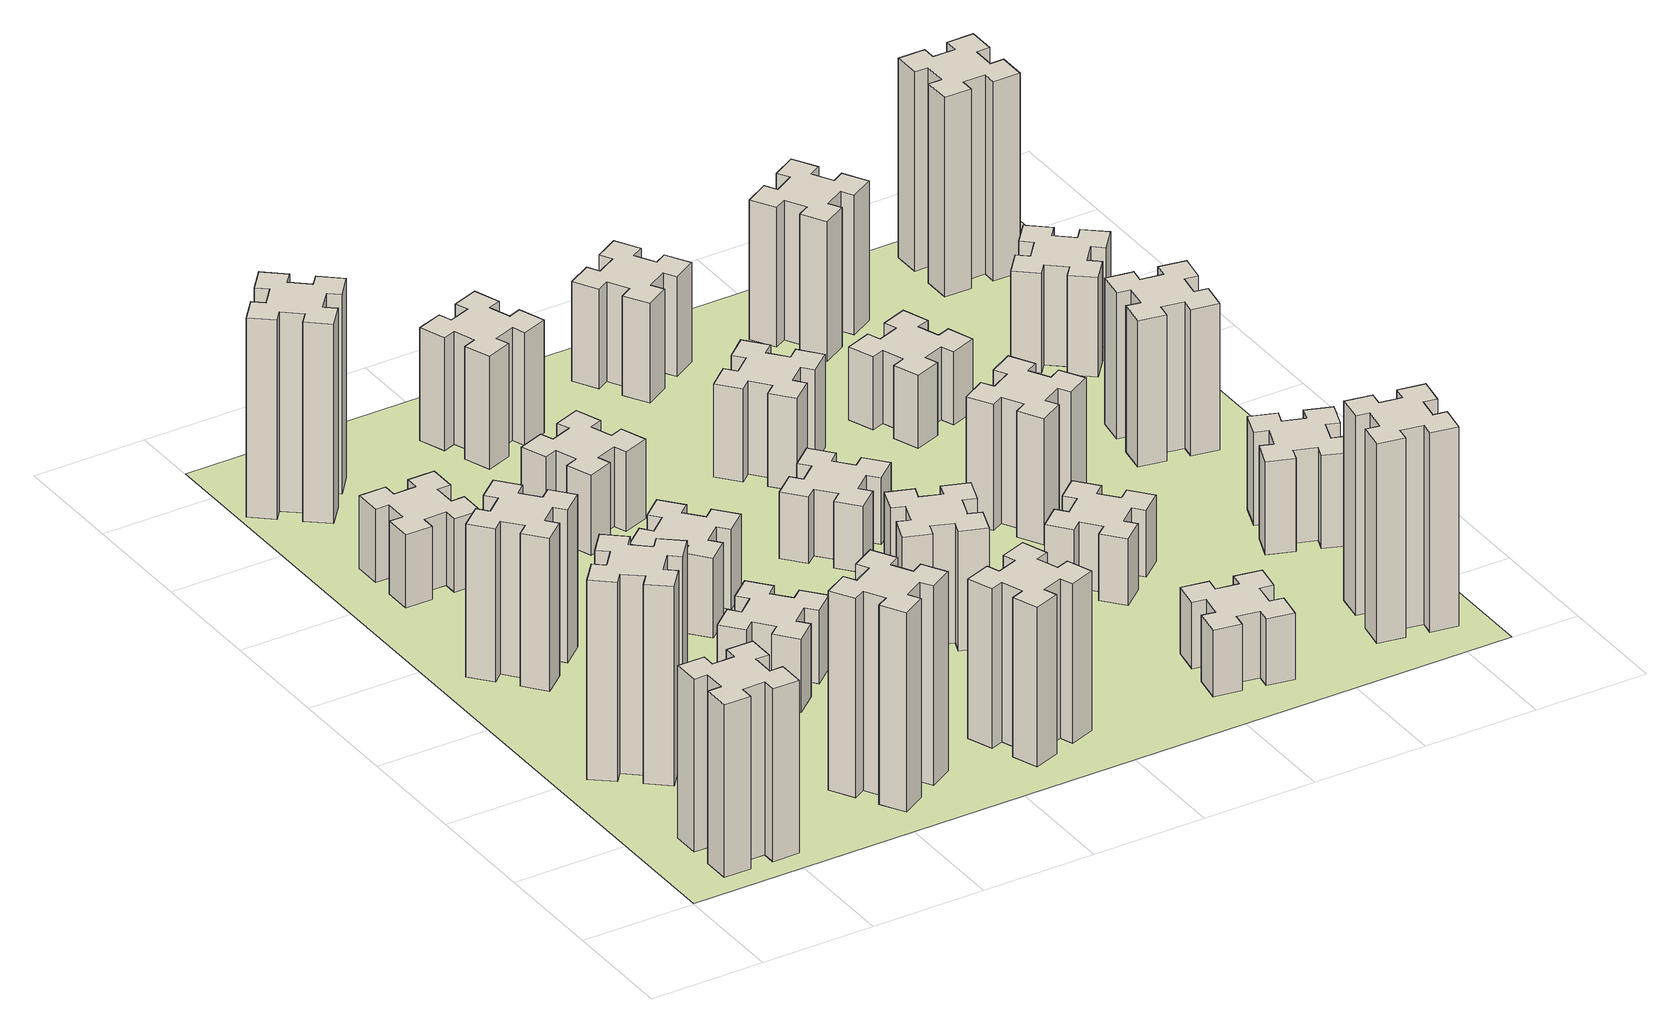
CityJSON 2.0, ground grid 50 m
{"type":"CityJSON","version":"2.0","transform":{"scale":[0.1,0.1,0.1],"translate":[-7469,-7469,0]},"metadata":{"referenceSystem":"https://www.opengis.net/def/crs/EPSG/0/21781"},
"CityObjects":{
"building1":{"type":"Building","attributes":{"class":"1000","function":"1000","usage":"1000","yearOfConstruction":2016,"roofType":"1000","measuredHeight":78,"storeysAboveGround":30,"storeysBelowGround":0},"geometry":[{"type":"Solid","lod":"1","boundaries":[[[[0,1,2,3,4,5,6,7,8,9,10,11,12,13,14,15,16,17,18,19]],[[17,16,20,21]],[[16,15,22,20]],[[15,14,23,22]],[[14,13,24,23]],[[13,12,25,24]],[[12,11,26,25]],[[11,10,27,26]],[[10,9,28,27]],[[9,8,29,28]],[[8,7,30,29]],[[7,6,31,30]],[[6,5,32,31]],[[5,4,33,32]],[[4,3,34,33]],[[3,2,35,34]],[[2,1,36,35]],[[1,0,37,36]],[[0,19,38,37]],[[19,18,39,38]],[[18,17,21,39]],[[24,25,26,27,28,29,30,31,32,33,34,35,36,37,38,39,21,20,22,23]]]]}]},
"building2":{"type":"Building","attributes":{"class":"1000","function":"1000","usage":"1000","yearOfConstruction":2016,"roofType":"1000","measuredHeight":90,"storeysAboveGround":30,"storeysBelowGround":0},"geometry":[{"type":"Solid","lod":"1","boundaries":[[[[40,41,42,43,44,45,46,47,48,49,50,51,52,53,54,55,56,57,58,59]],[[57,56,60,61]],[[56,55,62,60]],[[55,54,63,62]],[[54,53,64,63]],[[53,52,65,64]],[[52,51,66,65]],[[51,50,67,66]],[[50,49,68,67]],[[49,48,69,68]],[[48,47,70,69]],[[47,46,71,70]],[[46,45,72,71]],[[45,44,73,72]],[[44,43,74,73]],[[43,42,75,74]],[[42,41,76,75]],[[41,40,77,76]],[[40,59,78,77]],[[59,58,79,78]],[[58,57,61,79]],[[64,65,66,67,68,69,70,71,72,73,74,75,76,77,78,79,61,60,62,63]]]]}]},
"building3":{"type":"Building","attributes":{"class":"1000","function":"1000","usage":"1000","yearOfConstruction":2016,"roofType":"1000","measuredHeight":69,"storeysAboveGround":30,"storeysBelowGround":0},"geometry":[{"type":"Solid","lod":"1","boundaries":[[[[80,81,82,83,84,85,86,87,88,89,90,91,92,93,94,95,96,97,98,99]],[[97,96,100,101]],[[96,95,102,100]],[[95,94,103,102]],[[94,93,104,103]],[[93,92,105,104]],[[92,91,106,105]],[[91,90,107,106]],[[90,89,108,107]],[[89,88,109,108]],[[88,87,110,109]],[[87,86,111,110]],[[86,85,112,111]],[[85,84,113,112]],[[84,83,114,113]],[[83,82,115,114]],[[82,81,116,115]],[[81,80,117,116]],[[80,99,118,117]],[[99,98,119,118]],[[98,97,101,119]],[[104,105,106,107,108,109,110,111,112,113,114,115,116,117,118,119,101,100,102,103]]]]}]},
"building4":{"type":"Building","attributes":{"class":"1000","function":"1000","usage":"1000","yearOfConstruction":2016,"roofType":"1000","measuredHeight":33,"storeysAboveGround":30,"storeysBelowGround":0},"geometry":[{"type":"Solid","lod":"1","boundaries":[[[[120,121,122,123,124,125,126,127,128,129,130,131,132,133,134,135,136,137,138,139]],[[137,136,140,141]],[[136,135,142,140]],[[135,134,143,142]],[[134,133,144,143]],[[133,132,145,144]],[[132,131,146,145]],[[131,130,147,146]],[[130,129,148,147]],[[129,128,149,148]],[[128,127,150,149]],[[127,126,151,150]],[[126,125,152,151]],[[125,124,153,152]],[[124,123,154,153]],[[123,122,155,154]],[[122,121,156,155]],[[121,120,157,156]],[[120,139,158,157]],[[139,138,159,158]],[[138,137,141,159]],[[144,145,146,147,148,149,150,151,152,153,154,155,156,157,158,159,141,140,142,143]]]]}]},
"building5":{"type":"Building","attributes":{"class":"1000","function":"1000","usage":"1000","yearOfConstruction":2016,"roofType":"1000","measuredHeight":90,"storeysAboveGround":30,"storeysBelowGround":0},"geometry":[{"type":"Solid","lod":"1","boundaries":[[[[160,161,162,163,164,165,166,167,168,169,170,171,172,173,174,175,176,177,178,179]],[[177,176,180,181]],[[176,175,182,180]],[[175,174,183,182]],[[174,173,184,183]],[[173,172,185,184]],[[172,171,186,185]],[[171,170,187,186]],[[170,169,188,187]],[[169,168,189,188]],[[168,167,190,189]],[[167,166,191,190]],[[166,165,192,191]],[[165,164,193,192]],[[164,163,194,193]],[[163,162,195,194]],[[162,161,196,195]],[[161,160,197,196]],[[160,179,198,197]],[[179,178,199,198]],[[178,177,181,199]],[[184,185,186,187,188,189,190,191,192,193,194,195,196,197,198,199,181,180,182,183]]]]}]},
"building6":{"type":"Building","attributes":{"class":"1000","function":"1000","usage":"1000","yearOfConstruction":2016,"roofType":"1000","measuredHeight":90,"storeysAboveGround":30,"storeysBelowGround":0},"geometry":[{"type":"Solid","lod":"1","boundaries":[[[[200,201,202,203,204,205,206,207,208,209,210,211,212,213,214,215,216,217,218,219]],[[217,216,220,221]],[[216,215,222,220]],[[215,214,223,222]],[[214,213,224,223]],[[213,212,225,224]],[[212,211,226,225]],[[211,210,227,226]],[[210,209,228,227]],[[209,208,229,228]],[[208,207,230,229]],[[207,206,231,230]],[[206,205,232,231]],[[205,204,233,232]],[[204,203,234,233]],[[203,202,235,234]],[[202,201,236,235]],[[201,200,237,236]],[[200,219,238,237]],[[219,218,239,238]],[[218,217,221,239]],[[224,225,226,227,228,229,230,231,232,233,234,235,236,237,238,239,221,220,222,223]]]]}]},
"building7":{"type":"Building","attributes":{"class":"1000","function":"1000","usage":"1000","yearOfConstruction":2016,"roofType":"1000","measuredHeight":33,"storeysAboveGround":30,"storeysBelowGround":0},"geometry":[{"type":"Solid","lod":"1","boundaries":[[[[240,241,242,243,244,245,246,247,248,249,250,251,252,253,254,255,256,257,258,259]],[[257,256,260,261]],[[256,255,262,260]],[[255,254,263,262]],[[254,253,264,263]],[[253,252,265,264]],[[252,251,266,265]],[[251,250,267,266]],[[250,249,268,267]],[[249,248,269,268]],[[248,247,270,269]],[[247,246,271,270]],[[246,245,272,271]],[[245,244,273,272]],[[244,243,274,273]],[[243,242,275,274]],[[242,241,276,275]],[[241,240,277,276]],[[240,259,278,277]],[[259,258,279,278]],[[258,257,261,279]],[[264,265,266,267,268,269,270,271,272,273,274,275,276,277,278,279,261,260,262,263]]]]}]},
"building8":{"type":"Building","attributes":{"class":"1000","function":"1000","usage":"1000","yearOfConstruction":2016,"roofType":"1000","measuredHeight":36,"storeysAboveGround":30,"storeysBelowGround":0},"geometry":[{"type":"Solid","lod":"1","boundaries":[[[[280,281,282,283,284,285,286,287,288,289,290,291,292,293,294,295,296,297,298,299]],[[297,296,300,301]],[[296,295,302,300]],[[295,294,303,302]],[[294,293,304,303]],[[293,292,305,304]],[[292,291,306,305]],[[291,290,307,306]],[[290,289,308,307]],[[289,288,309,308]],[[288,287,310,309]],[[287,286,311,310]],[[286,285,312,311]],[[285,284,313,312]],[[284,283,314,313]],[[283,282,315,314]],[[282,281,316,315]],[[281,280,317,316]],[[280,299,318,317]],[[299,298,319,318]],[[298,297,301,319]],[[304,305,306,307,308,309,310,311,312,313,314,315,316,317,318,319,301,300,302,303]]]]}]},
"building9":{"type":"Building","attributes":{"class":"1000","function":"1000","usage":"1000","yearOfConstruction":2016,"roofType":"1000","measuredHeight":72,"storeysAboveGround":30,"storeysBelowGround":0},"geometry":[{"type":"Solid","lod":"1","boundaries":[[[[320,321,322,323,324,325,326,327,328,329,330,331,332,333,334,335,336,337,338,339]],[[337,336,340,341]],[[336,335,342,340]],[[335,334,343,342]],[[334,333,344,343]],[[333,332,345,344]],[[332,331,346,345]],[[331,330,347,346]],[[330,329,348,347]],[[329,328,349,348]],[[328,327,350,349]],[[327,326,351,350]],[[326,325,352,351]],[[325,324,353,352]],[[324,323,354,353]],[[323,322,355,354]],[[322,321,356,355]],[[321,320,357,356]],[[320,339,358,357]],[[339,338,359,358]],[[338,337,341,359]],[[344,345,346,347,348,349,350,351,352,353,354,355,356,357,358,359,341,340,342,343]]]]}]},
"building10":{"type":"Building","attributes":{"class":"1000","function":"1000","usage":"1000","yearOfConstruction":2016,"roofType":"1000","measuredHeight":36,"storeysAboveGround":30,"storeysBelowGround":0},"geometry":[{"type":"Solid","lod":"1","boundaries":[[[[360,361,362,363,364,365,366,367,368,369,370,371,372,373,374,375,376,377,378,379]],[[377,376,380,381]],[[376,375,382,380]],[[375,374,383,382]],[[374,373,384,383]],[[373,372,385,384]],[[372,371,386,385]],[[371,370,387,386]],[[370,369,388,387]],[[369,368,389,388]],[[368,367,390,389]],[[367,366,391,390]],[[366,365,392,391]],[[365,364,393,392]],[[364,363,394,393]],[[363,362,395,394]],[[362,361,396,395]],[[361,360,397,396]],[[360,379,398,397]],[[379,378,399,398]],[[378,377,381,399]],[[384,385,386,387,388,389,390,391,392,393,394,395,396,397,398,399,381,380,382,383]]]]}]},
"building11":{"type":"Building","attributes":{"class":"1000","function":"1000","usage":"1000","yearOfConstruction":2016,"roofType":"1000","measuredHeight":51,"storeysAboveGround":30,"storeysBelowGround":0},"geometry":[{"type":"Solid","lod":"1","boundaries":[[[[400,401,402,403,404,405,406,407,408,409,410,411,412,413,414,415,416,417,418,419]],[[417,416,420,421]],[[416,415,422,420]],[[415,414,423,422]],[[414,413,424,423]],[[413,412,425,424]],[[412,411,426,425]],[[411,410,427,426]],[[410,409,428,427]],[[409,408,429,428]],[[408,407,430,429]],[[407,406,431,430]],[[406,405,432,431]],[[405,404,433,432]],[[404,403,434,433]],[[403,402,435,434]],[[402,401,436,435]],[[401,400,437,436]],[[400,419,438,437]],[[419,418,439,438]],[[418,417,421,439]],[[424,425,426,427,428,429,430,431,432,433,434,435,436,437,438,439,421,420,422,423]]]]}]},
"building12":{"type":"Building","attributes":{"class":"1000","function":"1000","usage":"1000","yearOfConstruction":2016,"roofType":"1000","measuredHeight":54,"storeysAboveGround":30,"storeysBelowGround":0},"geometry":[{"type":"Solid","lod":"1","boundaries":[[[[440,441,442,443,444,445,446,447,448,449,450,451,452,453,454,455,456,457,458,459]],[[457,456,460,461]],[[456,455,462,460]],[[455,454,463,462]],[[454,453,464,463]],[[453,452,465,464]],[[452,451,466,465]],[[451,450,467,466]],[[450,449,468,467]],[[449,448,469,468]],[[448,447,470,469]],[[447,446,471,470]],[[446,445,472,471]],[[445,444,473,472]],[[444,443,474,473]],[[443,442,475,474]],[[442,441,476,475]],[[441,440,477,476]],[[440,459,478,477]],[[459,458,479,478]],[[458,457,461,479]],[[464,465,466,467,468,469,470,471,472,473,474,475,476,477,478,479,461,460,462,463]]]]}]},
"building13":{"type":"Building","attributes":{"class":"1000","function":"1000","usage":"1000","yearOfConstruction":2016,"roofType":"1000","measuredHeight":30,"storeysAboveGround":30,"storeysBelowGround":0},"geometry":[{"type":"Solid","lod":"1","boundaries":[[[[480,481,482,483,484,485,486,487,488,489,490,491,492,493,494,495,496,497,498,499]],[[497,496,500,501]],[[496,495,502,500]],[[495,494,503,502]],[[494,493,504,503]],[[493,492,505,504]],[[492,491,506,505]],[[491,490,507,506]],[[490,489,508,507]],[[489,488,509,508]],[[488,487,510,509]],[[487,486,511,510]],[[486,485,512,511]],[[485,484,513,512]],[[484,483,514,513]],[[483,482,515,514]],[[482,481,516,515]],[[481,480,517,516]],[[480,499,518,517]],[[499,498,519,518]],[[498,497,501,519]],[[504,505,506,507,508,509,510,511,512,513,514,515,516,517,518,519,501,500,502,503]]]]}]},
"building14":{"type":"Building","attributes":{"class":"1000","function":"1000","usage":"1000","yearOfConstruction":2016,"roofType":"1000","measuredHeight":42,"storeysAboveGround":30,"storeysBelowGround":0},"geometry":[{"type":"Solid","lod":"1","boundaries":[[[[520,521,522,523,524,525,526,527,528,529,530,531,532,533,534,535,536,537,538,539]],[[537,536,540,541]],[[536,535,542,540]],[[535,534,543,542]],[[534,533,544,543]],[[533,532,545,544]],[[532,531,546,545]],[[531,530,547,546]],[[530,529,548,547]],[[529,528,549,548]],[[528,527,550,549]],[[527,526,551,550]],[[526,525,552,551]],[[525,524,553,552]],[[524,523,554,553]],[[523,522,555,554]],[[522,521,556,555]],[[521,520,557,556]],[[520,539,558,557]],[[539,538,559,558]],[[538,537,541,559]],[[544,545,546,547,548,549,550,551,552,553,554,555,556,557,558,559,541,540,542,543]]]]}]},
"building15":{"type":"Building","attributes":{"class":"1000","function":"1000","usage":"1000","yearOfConstruction":2016,"roofType":"1000","measuredHeight":30,"storeysAboveGround":30,"storeysBelowGround":0},"geometry":[{"type":"Solid","lod":"1","boundaries":[[[[560,561,562,563,564,565,566,567,568,569,570,571,572,573,574,575,576,577,578,579]],[[577,576,580,581]],[[576,575,582,580]],[[575,574,583,582]],[[574,573,584,583]],[[573,572,585,584]],[[572,571,586,585]],[[571,570,587,586]],[[570,569,588,587]],[[569,568,589,588]],[[568,567,590,589]],[[567,566,591,590]],[[566,565,592,591]],[[565,564,593,592]],[[564,563,594,593]],[[563,562,595,594]],[[562,561,596,595]],[[561,560,597,596]],[[560,579,598,597]],[[579,578,599,598]],[[578,577,581,599]],[[584,585,586,587,588,589,590,591,592,593,594,595,596,597,598,599,581,580,582,583]]]]}]},
"building16":{"type":"Building","attributes":{"class":"1000","function":"1000","usage":"1000","yearOfConstruction":2016,"roofType":"1000","measuredHeight":45,"storeysAboveGround":30,"storeysBelowGround":0},"geometry":[{"type":"Solid","lod":"1","boundaries":[[[[600,601,602,603,604,605,606,607,608,609,610,611,612,613,614,615,616,617,618,619]],[[617,616,620,621]],[[616,615,622,620]],[[615,614,623,622]],[[614,613,624,623]],[[613,612,625,624]],[[612,611,626,625]],[[611,610,627,626]],[[610,609,628,627]],[[609,608,629,628]],[[608,607,630,629]],[[607,606,631,630]],[[606,605,632,631]],[[605,604,633,632]],[[604,603,634,633]],[[603,602,635,634]],[[602,601,636,635]],[[601,600,637,636]],[[600,619,638,637]],[[619,618,639,638]],[[618,617,621,639]],[[624,625,626,627,628,629,630,631,632,633,634,635,636,637,638,639,621,620,622,623]]]]}]},
"building17":{"type":"Building","attributes":{"class":"1000","function":"1000","usage":"1000","yearOfConstruction":2016,"roofType":"1000","measuredHeight":30,"storeysAboveGround":30,"storeysBelowGround":0},"geometry":[{"type":"Solid","lod":"1","boundaries":[[[[640,641,642,643,644,645,646,647,648,649,650,651,652,653,654,655,656,657,658,659]],[[657,656,660,661]],[[656,655,662,660]],[[655,654,663,662]],[[654,653,664,663]],[[653,652,665,664]],[[652,651,666,665]],[[651,650,667,666]],[[650,649,668,667]],[[649,648,669,668]],[[648,647,670,669]],[[647,646,671,670]],[[646,645,672,671]],[[645,644,673,672]],[[644,643,674,673]],[[643,642,675,674]],[[642,641,676,675]],[[641,640,677,676]],[[640,659,678,677]],[[659,658,679,678]],[[658,657,661,679]],[[664,665,666,667,668,669,670,671,672,673,674,675,676,677,678,679,661,660,662,663]]]]}]},
"building18":{"type":"Building","attributes":{"class":"1000","function":"1000","usage":"1000","yearOfConstruction":2016,"roofType":"1000","measuredHeight":57,"storeysAboveGround":30,"storeysBelowGround":0},"geometry":[{"type":"Solid","lod":"1","boundaries":[[[[680,681,682,683,684,685,686,687,688,689,690,691,692,693,694,695,696,697,698,699]],[[697,696,700,701]],[[696,695,702,700]],[[695,694,703,702]],[[694,693,704,703]],[[693,692,705,704]],[[692,691,706,705]],[[691,690,707,706]],[[690,689,708,707]],[[689,688,709,708]],[[688,687,710,709]],[[687,686,711,710]],[[686,685,712,711]],[[685,684,713,712]],[[684,683,714,713]],[[683,682,715,714]],[[682,681,716,715]],[[681,680,717,716]],[[680,699,718,717]],[[699,698,719,718]],[[698,697,701,719]],[[704,705,706,707,708,709,710,711,712,713,714,715,716,717,718,719,701,700,702,703]]]]}]},
"building19":{"type":"Building","attributes":{"class":"1000","function":"1000","usage":"1000","yearOfConstruction":2016,"roofType":"1000","measuredHeight":33,"storeysAboveGround":30,"storeysBelowGround":0},"geometry":[{"type":"Solid","lod":"1","boundaries":[[[[720,721,722,723,724,725,726,727,728,729,730,731,732,733,734,735,736,737,738,739]],[[737,736,740,741]],[[736,735,742,740]],[[735,734,743,742]],[[734,733,744,743]],[[733,732,745,744]],[[732,731,746,745]],[[731,730,747,746]],[[730,729,748,747]],[[729,728,749,748]],[[728,727,750,749]],[[727,726,751,750]],[[726,725,752,751]],[[725,724,753,752]],[[724,723,754,753]],[[723,722,755,754]],[[722,721,756,755]],[[721,720,757,756]],[[720,739,758,757]],[[739,738,759,758]],[[738,737,741,759]],[[744,745,746,747,748,749,750,751,752,753,754,755,756,757,758,759,741,740,742,743]]]]}]},
"building20":{"type":"Building","attributes":{"class":"1000","function":"1000","usage":"1000","yearOfConstruction":2016,"roofType":"1000","measuredHeight":90,"storeysAboveGround":30,"storeysBelowGround":0},"geometry":[{"type":"Solid","lod":"1","boundaries":[[[[760,761,762,763,764,765,766,767,768,769,770,771,772,773,774,775,776,777,778,779]],[[777,776,780,781]],[[776,775,782,780]],[[775,774,783,782]],[[774,773,784,783]],[[773,772,785,784]],[[772,771,786,785]],[[771,770,787,786]],[[770,769,788,787]],[[769,768,789,788]],[[768,767,790,789]],[[767,766,791,790]],[[766,765,792,791]],[[765,764,793,792]],[[764,763,794,793]],[[763,762,795,794]],[[762,761,796,795]],[[761,760,797,796]],[[760,779,798,797]],[[779,778,799,798]],[[778,777,781,799]],[[784,785,786,787,788,789,790,791,792,793,794,795,796,797,798,799,781,780,782,783]]]]}]},
"building21":{"type":"Building","attributes":{"class":"1000","function":"1000","usage":"1000","yearOfConstruction":2016,"roofType":"1000","measuredHeight":63,"storeysAboveGround":30,"storeysBelowGround":0},"geometry":[{"type":"Solid","lod":"1","boundaries":[[[[800,801,802,803,804,805,806,807,808,809,810,811,812,813,814,815,816,817,818,819]],[[817,816,820,821]],[[816,815,822,820]],[[815,814,823,822]],[[814,813,824,823]],[[813,812,825,824]],[[812,811,826,825]],[[811,810,827,826]],[[810,809,828,827]],[[809,808,829,828]],[[808,807,830,829]],[[807,806,831,830]],[[806,805,832,831]],[[805,804,833,832]],[[804,803,834,833]],[[803,802,835,834]],[[802,801,836,835]],[[801,800,837,836]],[[800,819,838,837]],[[819,818,839,838]],[[818,817,821,839]],[[824,825,826,827,828,829,830,831,832,833,834,835,836,837,838,839,821,820,822,823]]]]}]},
"building22":{"type":"Building","attributes":{"class":"1000","function":"1000","usage":"1000","yearOfConstruction":2016,"roofType":"1000","measuredHeight":42,"storeysAboveGround":30,"storeysBelowGround":0},"geometry":[{"type":"Solid","lod":"1","boundaries":[[[[840,841,842,843,844,845,846,847,848,849,850,851,852,853,854,855,856,857,858,859]],[[857,856,860,861]],[[856,855,862,860]],[[855,854,863,862]],[[854,853,864,863]],[[853,852,865,864]],[[852,851,866,865]],[[851,850,867,866]],[[850,849,868,867]],[[849,848,869,868]],[[848,847,870,869]],[[847,846,871,870]],[[846,845,872,871]],[[845,844,873,872]],[[844,843,874,873]],[[843,842,875,874]],[[842,841,876,875]],[[841,840,877,876]],[[840,859,878,877]],[[859,858,879,878]],[[858,857,861,879]],[[864,865,866,867,868,869,870,871,872,873,874,875,876,877,878,879,861,860,862,863]]]]}]},
"building23":{"type":"Building","attributes":{"class":"1000","function":"1000","usage":"1000","yearOfConstruction":2016,"roofType":"1000","measuredHeight":66,"storeysAboveGround":30,"storeysBelowGround":0},"geometry":[{"type":"Solid","lod":"1","boundaries":[[[[880,881,882,883,884,885,886,887,888,889,890,891,892,893,894,895,896,897,898,899]],[[897,896,900,901]],[[896,895,902,900]],[[895,894,903,902]],[[894,893,904,903]],[[893,892,905,904]],[[892,891,906,905]],[[891,890,907,906]],[[890,889,908,907]],[[889,888,909,908]],[[888,887,910,909]],[[887,886,911,910]],[[886,885,912,911]],[[885,884,913,912]],[[884,883,914,913]],[[883,882,915,914]],[[882,881,916,915]],[[881,880,917,916]],[[880,899,918,917]],[[899,898,919,918]],[[898,897,901,919]],[[904,905,906,907,908,909,910,911,912,913,914,915,916,917,918,919,901,900,902,903]]]]}]},
"building24":{"type":"Building","attributes":{"class":"1000","function":"1000","usage":"1000","yearOfConstruction":2016,"roofType":"1000","measuredHeight":45,"storeysAboveGround":30,"storeysBelowGround":0},"geometry":[{"type":"Solid","lod":"1","boundaries":[[[[920,921,922,923,924,925,926,927,928,929,930,931,932,933,934,935,936,937,938,939]],[[937,936,940,941]],[[936,935,942,940]],[[935,934,943,942]],[[934,933,944,943]],[[933,932,945,944]],[[932,931,946,945]],[[931,930,947,946]],[[930,929,948,947]],[[929,928,949,948]],[[928,927,950,949]],[[927,926,951,950]],[[926,925,952,951]],[[925,924,953,952]],[[924,923,954,953]],[[923,922,955,954]],[[922,921,956,955]],[[921,920,957,956]],[[920,939,958,957]],[[939,938,959,958]],[[938,937,941,959]],[[944,945,946,947,948,949,950,951,952,953,954,955,956,957,958,959,941,940,942,943]]]]}]},
"building25":{"type":"Building","attributes":{"class":"1000","function":"1000","usage":"1000","yearOfConstruction":2016,"roofType":"1000","measuredHeight":90,"storeysAboveGround":30,"storeysBelowGround":0},"geometry":[{"type":"Solid","lod":"1","boundaries":[[[[960,961,962,963,964,965,966,967,968,969,970,971,972,973,974,975,976,977,978,979]],[[977,976,980,981]],[[976,975,982,980]],[[975,974,983,982]],[[974,973,984,983]],[[973,972,985,984]],[[972,971,986,985]],[[971,970,987,986]],[[970,969,988,987]],[[969,968,989,988]],[[968,967,990,989]],[[967,966,991,990]],[[966,965,992,991]],[[965,964,993,992]],[[964,963,994,993]],[[963,962,995,994]],[[962,961,996,995]],[[961,960,997,996]],[[960,979,998,997]],[[979,978,999,998]],[[978,977,981,999]],[[984,985,986,987,988,989,990,991,992,993,994,995,996,997,998,999,981,980,982,983]]]]}]},
"landuse1":{"type":"LandUse","attributes":{"name":"plot1","function":"1010"},"geometry":[{"type":"MultiSurface","lod":"1","boundaries":[[[1000,1001,1002,1003]]]}]}
},
"vertices":[
[265,325,0],[265,225,0],[205,225,0],[205,105,0],[325,105,0],[325,165,0],[425,165,0],[425,105,0],[545,105,0],[545,225,0],[485,225,0],[485,325,0],[545,325,0],[545,445,0],[425,445,0],[425,385,0],[325,385,0],[325,445,0],[205,445,0],[205,325,0],[325,385,780],[325,445,780],[425,385,780],[425,445,780],[545,445,780],[545,325,780],[485,325,780],[485,225,780],[545,225,780],[545,105,780],[425,105,780],[425,165,780],[325,165,780],[325,105,780],[205,105,780],[205,225,780],[265,225,780],[265,325,780],[205,325,780],[205,445,780],
[484,1067,0],[408,1132,0],[446,1178,0],[354,1255,0],[277,1163,0],[323,1124,0],[259,1048,0],[213,1086,0],[136,994,0],[228,917,0],[266,963,0],[343,899,0],[304,853,0],[396,776,0],[473,868,0],[427,906,0],[492,983,0],[538,944,0],[615,1036,0],[523,1113,0],[492,983,900],[538,944,900],[427,906,900],[473,868,900],[396,776,900],[304,853,900],[343,899,900],[266,963,900],[228,917,900],[136,994,900],[213,1086,900],[259,1048,900],[323,1124,900],[277,1163,900],[354,1255,900],[446,1178,900],[408,1132,900],[484,1067,900],[523,1113,900],[615,1036,900],
[492,1888,0],[427,1964,0],[473,2003,0],[396,2095,0],[304,2018,0],[343,1972,0],[266,1907,0],[228,1953,0],[136,1876,0],[213,1784,0],[259,1823,0],[323,1746,0],[277,1708,0],[354,1616,0],[446,1693,0],[408,1739,0],[484,1803,0],[523,1757,0],[615,1834,0],[538,1926,0],[484,1803,690],[523,1757,690],[408,1739,690],[446,1693,690],[354,1616,690],[277,1708,690],[323,1746,690],[259,1823,690],[213,1784,690],[136,1876,690],[228,1953,690],[266,1907,690],[343,1972,690],[304,2018,690],[396,2095,690],[473,2003,690],[427,1964,690],[492,1888,690],[538,1926,690],[615,1834,690],
[485,2545,0],[485,2645,0],[545,2645,0],[545,2765,0],[425,2765,0],[425,2705,0],[325,2705,0],[325,2765,0],[205,2765,0],[205,2645,0],[265,2645,0],[265,2545,0],[205,2545,0],[205,2425,0],[325,2425,0],[325,2485,0],[425,2485,0],[425,2425,0],[545,2425,0],[545,2545,0],[425,2485,330],[425,2425,330],[325,2485,330],[325,2425,330],[205,2425,330],[205,2545,330],[265,2545,330],[265,2645,330],[205,2645,330],[205,2765,330],[325,2765,330],[325,2705,330],[425,2705,330],[425,2765,330],[545,2765,330],[545,2645,330],[485,2645,330],[485,2545,330],[545,2545,330],[545,2425,330],
[1127,255,0],[1214,305,0],[1244,253,0],[1348,313,0],[1288,417,0],[1236,387,0],[1186,474,0],[1238,504,0],[1178,608,0],[1074,548,0],[1104,496,0],[1017,446,0],[987,498,0],[883,438,0],[943,334,0],[995,364,0],[1045,277,0],[993,247,0],[1053,143,0],[1157,203,0],[1045,277,900],[993,247,900],[995,364,900],[943,334,900],[883,438,900],[987,498,900],[1017,446,900],[1104,496,900],[1074,548,900],[1178,608,900],[1238,504,900],[1186,474,900],[1236,387,900],[1288,417,900],[1348,313,900],[1244,253,900],[1214,305,900],[1127,255,900],[1157,203,900],[1053,143,900],
[384,3387,0],[308,3452,0],[346,3498,0],[254,3575,0],[177,3483,0],[223,3444,0],[159,3368,0],[113,3406,0],[36,3314,0],[128,3237,0],[166,3283,0],[243,3219,0],[204,3173,0],[296,3096,0],[373,3188,0],[327,3226,0],[392,3303,0],[438,3264,0],[515,3356,0],[423,3433,0],[392,3303,900],[438,3264,900],[327,3226,900],[373,3188,900],[296,3096,900],[204,3173,900],[243,3219,900],[166,3283,900],[128,3237,900],[36,3314,900],[113,3406,900],[159,3368,900],[223,3444,900],[177,3483,900],[254,3575,900],[346,3498,900],[308,3452,900],[384,3387,900],[423,3433,900],[515,3356,900],
[1083,1332,0],[1006,1267,0],[968,1313,0],[876,1236,0],[953,1144,0],[999,1183,0],[1063,1106,0],[1017,1068,0],[1094,976,0],[1186,1053,0],[1148,1099,0],[1224,1163,0],[1263,1117,0],[1355,1194,0],[1278,1286,0],[1232,1248,0],[1167,1324,0],[1213,1363,0],[1136,1455,0],[1044,1378,0],[1167,1324,330],[1213,1363,330],[1232,1248,330],[1278,1286,330],[1355,1194,330],[1263,1117,330],[1224,1163,330],[1148,1099,330],[1186,1053,330],[1094,976,330],[1017,1068,330],[1063,1106,330],[999,1183,330],[953,1144,330],[876,1236,330],[968,1313,330],[1006,1267,330],[1083,1332,330],[1044,1378,330],[1136,1455,330],
[1083,1972,0],[1006,1907,0],[968,1953,0],[876,1876,0],[953,1784,0],[999,1823,0],[1063,1746,0],[1017,1708,0],[1094,1616,0],[1186,1693,0],[1148,1739,0],[1224,1803,0],[1263,1757,0],[1355,1834,0],[1278,1926,0],[1232,1888,0],[1167,1964,0],[1213,2003,0],[1136,2095,0],[1044,2018,0],[1167,1964,360],[1213,2003,360],[1232,1888,360],[1278,1926,360],[1355,1834,360],[1263,1757,360],[1224,1803,360],[1148,1739,360],[1186,1693,360],[1094,1616,360],[1017,1708,360],[1063,1746,360],[999,1823,360],[953,1784,360],[876,1876,360],[968,1953,360],[1006,1907,360],[1083,1972,360],[1044,2018,360],[1136,2095,360],
[1765,496,0],[1671,462,0],[1650,518,0],[1537,477,0],[1579,364,0],[1635,385,0],[1669,291,0],[1613,270,0],[1654,157,0],[1767,199,0],[1746,255,0],[1840,289,0],[1860,233,0],[1973,274,0],[1932,387,0],[1876,366,0],[1842,460,0],[1898,480,0],[1857,593,0],[1744,552,0],[1842,460,720],[1898,480,720],[1876,366,720],[1932,387,720],[1973,274,720],[1860,233,720],[1840,289,720],[1746,255,720],[1767,199,720],[1654,157,720],[1613,270,720],[1669,291,720],[1635,385,720],[1579,364,720],[1537,477,720],[1650,518,720],[1671,462,720],[1765,496,720],[1744,552,720],[1857,593,720],
[1106,2475,0],[1200,2509,0],[1220,2453,0],[1333,2494,0],[1292,2607,0],[1236,2586,0],[1202,2680,0],[1258,2700,0],[1217,2813,0],[1104,2772,0],[1125,2716,0],[1031,2682,0],[1010,2738,0],[897,2697,0],[939,2584,0],[995,2605,0],[1029,2511,0],[973,2490,0],[1014,2377,0],[1127,2419,0],[1029,2511,360],[973,2490,360],[995,2605,360],[939,2584,360],[897,2697,360],[1010,2738,360],[1031,2682,360],[1125,2716,360],[1104,2772,360],[1217,2813,360],[1258,2700,360],[1202,2680,360],[1236,2586,360],[1292,2607,360],[1333,2494,360],[1220,2453,360],[1200,2509,360],[1106,2475,360],[1127,2419,360],[1014,2377,360],
[1125,3456,0],[1031,3422,0],[1010,3478,0],[897,3437,0],[939,3324,0],[995,3345,0],[1029,3251,0],[973,3230,0],[1014,3117,0],[1127,3159,0],[1106,3215,0],[1200,3249,0],[1220,3193,0],[1333,3234,0],[1292,3347,0],[1236,3326,0],[1202,3420,0],[1258,3440,0],[1217,3553,0],[1104,3512,0],[1202,3420,510],[1258,3440,510],[1236,3326,510],[1292,3347,510],[1333,3234,510],[1220,3193,510],[1200,3249,510],[1106,3215,510],[1127,3159,510],[1014,3117,510],[973,3230,510],[1029,3251,510],[995,3345,510],[939,3324,510],[897,3437,510],[1010,3478,510],[1031,3422,510],[1125,3456,510],[1104,3512,510],[1217,3553,510],
[1769,1300,0],[1735,1206,0],[1679,1227,0],[1637,1114,0],[1750,1073,0],[1771,1129,0],[1865,1095,0],[1844,1039,0],[1957,997,0],[1998,1110,0],[1942,1131,0],[1976,1225,0],[2032,1204,0],[2073,1317,0],[1960,1358,0],[1940,1302,0],[1846,1336,0],[1867,1392,0],[1754,1433,0],[1713,1320,0],[1846,1336,540],[1867,1392,540],[1940,1302,540],[1960,1358,540],[2073,1317,540],[2032,1204,540],[1976,1225,540],[1942,1131,540],[1998,1110,540],[1957,997,540],[1844,1039,540],[1865,1095,540],[1771,1129,540],[1750,1073,540],[1637,1114,540],[1679,1227,540],[1735,1206,540],[1769,1300,540],[1713,1320,540],[1754,1433,540],
[1972,1988,0],[1907,2064,0],[1953,2103,0],[1876,2195,0],[1784,2118,0],[1823,2072,0],[1746,2007,0],[1708,2053,0],[1616,1976,0],[1693,1884,0],[1739,1923,0],[1803,1846,0],[1757,1808,0],[1834,1716,0],[1926,1793,0],[1888,1839,0],[1964,1903,0],[2003,1857,0],[2095,1934,0],[2018,2026,0],[1964,1903,300],[2003,1857,300],[1888,1839,300],[1926,1793,300],[1834,1716,300],[1757,1808,300],[1803,1846,300],[1739,1923,300],[1693,1884,300],[1616,1976,300],[1708,2053,300],[1746,2007,300],[1823,2072,300],[1784,2118,300],[1876,2195,300],[1953,2103,300],[1907,2064,300],[1972,1988,300],[2018,2026,300],[2095,1934,300],
[1839,2563,0],[1903,2486,0],[1857,2448,0],[1934,2356,0],[2026,2433,0],[1988,2479,0],[2064,2543,0],[2103,2497,0],[2195,2574,0],[2118,2666,0],[2072,2628,0],[2007,2704,0],[2053,2743,0],[1976,2835,0],[1884,2758,0],[1923,2712,0],[1846,2647,0],[1808,2693,0],[1716,2616,0],[1793,2524,0],[1846,2647,420],[1808,2693,420],[1923,2712,420],[1884,2758,420],[1976,2835,420],[2053,2743,420],[2007,2704,420],[2072,2628,420],[2118,2666,420],[2195,2574,420],[2103,2497,420],[2064,2543,420],[1988,2479,420],[2026,2433,420],[1934,2356,420],[1857,2448,420],[1903,2486,420],[1839,2563,420],[1793,2524,420],[1716,2616,420],
[2596,444,0],[2578,345,0],[2519,356,0],[2498,237,0],[2617,217,0],[2627,276,0],[2725,258,0],[2715,199,0],[2833,178,0],[2854,297,0],[2795,307,0],[2812,405,0],[2871,395,0],[2892,513,0],[2774,534,0],[2764,475,0],[2665,492,0],[2676,551,0],[2557,572,0],[2537,454,0],[2665,492,300],[2676,551,300],[2764,475,300],[2774,534,300],[2892,513,300],[2871,395,300],[2812,405,300],[2795,307,300],[2854,297,300],[2833,178,300],[2715,199,300],[2725,258,300],[2627,276,300],[2617,217,300],[2498,237,300],[2519,356,300],[2578,345,300],[2596,444,300],[2537,454,300],[2557,572,300],
[1844,3556,0],[1757,3506,0],[1727,3558,0],[1623,3498,0],[1683,3394,0],[1735,3424,0],[1785,3337,0],[1733,3307,0],[1793,3203,0],[1897,3263,0],[1867,3315,0],[1954,3365,0],[1984,3313,0],[2088,3373,0],[2028,3477,0],[1976,3447,0],[1926,3534,0],[1978,3564,0],[1918,3668,0],[1814,3608,0],[1926,3534,450],[1978,3564,450],[1976,3447,450],[2028,3477,450],[2088,3373,450],[1984,3313,450],[1954,3365,450],[1867,3315,450],[1897,3263,450],[1793,3203,450],[1733,3307,450],[1785,3337,450],[1735,3424,450],[1683,3394,450],[1623,3498,450],[1727,3558,450],[1757,3506,450],[1844,3556,450],[1814,3608,450],[1918,3668,450],
[2628,1099,0],[2704,1163,0],[2743,1117,0],[2835,1194,0],[2758,1286,0],[2712,1248,0],[2647,1324,0],[2693,1363,0],[2616,1455,0],[2524,1378,0],[2563,1332,0],[2486,1267,0],[2448,1313,0],[2356,1236,0],[2433,1144,0],[2479,1183,0],[2543,1106,0],[2497,1068,0],[2574,976,0],[2666,1053,0],[2543,1106,300],[2497,1068,300],[2479,1183,300],[2433,1144,300],[2356,1236,300],[2448,1313,300],[2486,1267,300],[2563,1332,300],[2524,1378,300],[2616,1455,300],[2693,1363,300],[2647,1324,300],[2712,1248,300],[2758,1286,300],[2835,1194,300],[2743,1117,300],[2704,1163,300],[2628,1099,300],[2666,1053,300],[2574,976,300],
[2475,1744,0],[2525,1657,0],[2473,1627,0],[2533,1523,0],[2637,1583,0],[2607,1635,0],[2694,1685,0],[2724,1633,0],[2828,1693,0],[2768,1797,0],[2716,1767,0],[2666,1854,0],[2718,1884,0],[2658,1988,0],[2554,1928,0],[2584,1876,0],[2497,1826,0],[2467,1878,0],[2363,1818,0],[2423,1714,0],[2497,1826,570],[2467,1878,570],[2584,1876,570],[2554,1928,570],[2658,1988,570],[2718,1884,570],[2666,1854,570],[2716,1767,570],[2768,1797,570],[2828,1693,570],[2724,1633,570],[2694,1685,570],[2607,1635,570],[2637,1583,570],[2533,1523,570],[2473,1627,570],[2525,1657,570],[2475,1744,570],[2423,1714,570],[2363,1818,570],
[2586,2475,0],[2680,2509,0],[2700,2453,0],[2813,2494,0],[2772,2607,0],[2716,2586,0],[2682,2680,0],[2738,2700,0],[2697,2813,0],[2584,2772,0],[2605,2716,0],[2511,2682,0],[2490,2738,0],[2377,2697,0],[2419,2584,0],[2475,2605,0],[2509,2511,0],[2453,2490,0],[2494,2377,0],[2607,2419,0],[2509,2511,330],[2453,2490,330],[2475,2605,330],[2419,2584,330],[2377,2697,330],[2490,2738,330],[2511,2682,330],[2605,2716,330],[2584,2772,330],[2697,2813,330],[2738,2700,330],[2682,2680,330],[2716,2586,330],[2772,2607,330],[2813,2494,330],[2700,2453,330],[2680,2509,330],[2586,2475,330],[2607,2419,330],[2494,2377,330],
[3504,475,0],[3405,492,0],[3416,551,0],[3297,572,0],[3277,454,0],[3336,444,0],[3318,345,0],[3259,356,0],[3238,237,0],[3357,217,0],[3367,276,0],[3465,258,0],[3455,199,0],[3573,178,0],[3594,297,0],[3535,307,0],[3552,405,0],[3611,395,0],[3632,513,0],[3514,534,0],[3552,405,900],[3611,395,900],[3535,307,900],[3594,297,900],[3573,178,900],[3455,199,900],[3465,258,900],[3367,276,900],[3357,217,900],[3238,237,900],[3259,356,900],[3318,345,900],[3336,444,900],[3277,454,900],[3297,572,900],[3416,551,900],[3405,492,900],[3504,475,900],[3514,534,900],[3632,513,900],
[2716,3347,0],[2666,3434,0],[2718,3464,0],[2658,3568,0],[2554,3508,0],[2584,3456,0],[2497,3406,0],[2467,3458,0],[2363,3398,0],[2423,3294,0],[2475,3324,0],[2525,3237,0],[2473,3207,0],[2533,3103,0],[2637,3163,0],[2607,3215,0],[2694,3265,0],[2724,3213,0],[2828,3273,0],[2768,3377,0],[2694,3265,630],[2724,3213,630],[2607,3215,630],[2637,3163,630],[2533,3103,630],[2473,3207,630],[2525,3237,630],[2475,3324,630],[2423,3294,630],[2363,3398,630],[2467,3458,630],[2497,3406,630],[2584,3456,630],[2554,3508,630],[2658,3568,630],[2718,3464,630],[2666,3434,630],[2716,3347,630],[2768,3377,630],[2828,3273,630],
[3351,1029,0],[3445,995,0],[3424,939,0],[3537,897,0],[3578,1010,0],[3522,1031,0],[3556,1125,0],[3612,1104,0],[3653,1217,0],[3540,1258,0],[3520,1202,0],[3426,1236,0],[3447,1292,0],[3334,1333,0],[3293,1220,0],[3349,1200,0],[3315,1106,0],[3259,1127,0],[3217,1014,0],[3330,973,0],[3315,1106,420],[3259,1127,420],[3349,1200,420],[3293,1220,420],[3334,1333,420],[3447,1292,420],[3426,1236,420],[3520,1202,420],[3540,1258,420],[3653,1217,420],[3612,1104,420],[3556,1125,420],[3522,1031,420],[3578,1010,420],[3537,897,420],[3424,939,420],[3445,995,420],[3351,1029,420],[3330,973,420],[3217,1014,420],
[3267,1856,0],[3365,1838,0],[3355,1779,0],[3473,1758,0],[3494,1877,0],[3435,1887,0],[3452,1985,0],[3511,1975,0],[3532,2093,0],[3414,2114,0],[3404,2055,0],[3305,2072,0],[3316,2131,0],[3197,2152,0],[3177,2034,0],[3236,2024,0],[3218,1925,0],[3159,1936,0],[3138,1817,0],[3257,1797,0],[3218,1925,660],[3159,1936,660],[3236,2024,660],[3177,2034,660],[3197,2152,660],[3316,2131,660],[3305,2072,660],[3404,2055,660],[3414,2114,660],[3532,2093,660],[3511,1975,660],[3452,1985,660],[3435,1887,660],[3494,1877,660],[3473,1758,660],[3355,1779,660],[3365,1838,660],[3267,1856,660],[3257,1797,660],[3138,1817,660],
[3444,2747,0],[3368,2812,0],[3406,2858,0],[3314,2935,0],[3237,2843,0],[3283,2804,0],[3219,2728,0],[3173,2766,0],[3096,2674,0],[3188,2597,0],[3226,2643,0],[3303,2579,0],[3264,2533,0],[3356,2456,0],[3433,2548,0],[3387,2586,0],[3452,2663,0],[3498,2624,0],[3575,2716,0],[3483,2793,0],[3452,2663,450],[3498,2624,450],[3387,2586,450],[3433,2548,450],[3356,2456,450],[3264,2533,450],[3303,2579,450],[3226,2643,450],[3188,2597,450],[3096,2674,450],[3173,2766,450],[3219,2728,450],[3283,2804,450],[3237,2843,450],[3314,2935,450],[3406,2858,450],[3368,2812,450],[3444,2747,450],[3483,2793,450],[3575,2716,450],
[3285,3325,0],[3385,3325,0],[3385,3265,0],[3505,3265,0],[3505,3385,0],[3445,3385,0],[3445,3485,0],[3505,3485,0],[3505,3605,0],[3385,3605,0],[3385,3545,0],[3285,3545,0],[3285,3605,0],[3165,3605,0],[3165,3485,0],[3225,3485,0],[3225,3385,0],[3165,3385,0],[3165,3265,0],[3285,3265,0],[3225,3385,900],[3165,3385,900],[3225,3485,900],[3165,3485,900],[3165,3605,900],[3285,3605,900],[3285,3545,900],[3385,3545,900],[3385,3605,900],[3505,3605,900],[3505,3485,900],[3445,3485,900],[3445,3385,900],[3505,3385,900],[3505,3265,900],[3385,3265,900],[3385,3325,900],[3285,3325,900],[3285,3265,900],[3165,3265,900],
[5,3705,0],[3705,3705,0],[3705,5,0],[5,5,0]
]}
